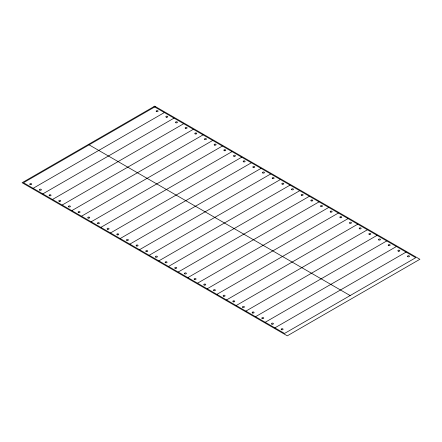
<?xml version="1.0" encoding="UTF-8"?>
<svg xmlns="http://www.w3.org/2000/svg" width="442" height="442" viewBox="0 0 442 442"><rect width="100%" height="100%" fill="white"/><g stroke="black" fill="none" stroke-linecap="round" stroke-linejoin="round"><path stroke-width="0.66" d="M155.391 106.566L23.481 182.723L284.538 333.439L415.756 257.68L154.009 106.566M33.15 188.303L164.369 112.544M42.819 193.889L174.037 118.13M52.487 199.469L183.706 123.71M62.156 205.049L193.375 129.291M71.825 210.635L203.044 134.876M81.494 216.215L212.713 140.457M91.162 221.796L222.381 146.037M100.831 227.381L232.05 151.623M110.5 232.962L241.719 157.203M120.169 238.542L251.387 162.783M129.838 244.128L261.056 168.369M139.506 249.708L270.725 173.949M149.175 255.288L280.394 179.535M158.844 260.874L290.062 185.115M168.512 266.454L299.731 190.695M178.181 272.04L309.4 196.281M187.85 277.62L319.069 201.861M197.519 283.2L328.738 207.442M207.188 288.786L338.406 213.027M216.856 294.366L348.075 218.608M226.525 299.947L357.744 224.188M236.194 305.532L367.412 229.774M245.862 311.113L377.081 235.354M255.531 316.693L386.75 240.934M265.2 322.279L396.419 246.52M274.869 327.859L406.087 252.1M89.091 144.843L350.147 295.56M154.7 106.168L22.1 182.723L287.3 335.832L419.9 259.277L154.7 106.168M407.817 256.686A0.978 0.564 0 0 0 409.447 256.432A0.978 0.564 0 0 0 408.253 255.741A0.978 0.564 0 0 0 407.817 256.686M281.631 329.743A0.978 0.564 0 0 0 283.095 329.257A0.978 0.564 0 0 0 281.631 328.765A0.978 0.564 0 0 0 281.631 329.743M388.479 245.52A0.978 0.564 0 0 0 390.109 245.271A0.978 0.564 0 0 0 388.916 244.581A0.978 0.564 0 0 0 388.479 245.52M262.095 318.489A0.978 0.564 0 0 0 263.725 318.234A0.978 0.564 0 0 0 262.531 317.544A0.978 0.564 0 0 0 262.095 318.489M398.347 251.194A0.978 0.564 0 0 0 399.811 250.708A0.978 0.564 0 0 0 398.347 250.216A0.978 0.564 0 0 0 398.347 251.194M271.963 324.163A0.978 0.564 0 0 0 273.427 323.671A0.978 0.564 0 0 0 271.963 323.185A0.978 0.564 0 0 0 271.963 324.163M378.811 239.94A0.978 0.564 0 0 0 380.44 239.686A0.978 0.564 0 0 0 379.247 238.995A0.978 0.564 0 0 0 378.811 239.94M252.625 312.997A0.978 0.564 0 0 0 254.089 312.511A0.978 0.564 0 0 0 252.625 312.019A0.978 0.564 0 0 0 252.625 312.997M369.142 234.359A0.978 0.564 0 0 0 370.772 234.105A0.978 0.564 0 0 0 369.578 233.415A0.978 0.564 0 0 0 369.142 234.359M242.757 307.323A0.978 0.564 0 0 0 244.387 307.074A0.978 0.564 0 0 0 243.194 306.383A0.978 0.564 0 0 0 242.757 307.323M349.804 223.193A0.978 0.564 0 0 0 351.434 222.939A0.978 0.564 0 0 0 350.241 222.249A0.978 0.564 0 0 0 349.804 223.193M223.42 296.162A0.978 0.564 0 0 0 225.05 295.908A0.978 0.564 0 0 0 223.856 295.217A0.978 0.564 0 0 0 223.42 296.162M359.473 228.774A0.978 0.564 0 0 0 361.103 228.525A0.978 0.564 0 0 0 359.91 227.834A0.978 0.564 0 0 0 359.473 228.774M233.288 301.831A0.978 0.564 0 0 0 234.752 301.345A0.978 0.564 0 0 0 233.288 300.853A0.978 0.564 0 0 0 233.288 301.831M311.129 200.867A0.978 0.564 0 0 0 312.759 200.613A0.978 0.564 0 0 0 311.566 199.922A0.978 0.564 0 0 0 311.129 200.867M184.745 273.83A0.978 0.564 0 0 0 186.375 273.581A0.978 0.564 0 0 0 185.181 272.891A0.978 0.564 0 0 0 184.745 273.83M320.997 206.536A0.978 0.564 0 0 0 322.461 206.049A0.978 0.564 0 0 0 320.997 205.558A0.978 0.564 0 0 0 320.997 206.536M194.414 279.416A0.978 0.564 0 0 0 196.044 279.162A0.978 0.564 0 0 0 194.85 278.471A0.978 0.564 0 0 0 194.414 279.416M340.136 217.613A0.978 0.564 0 0 0 341.765 217.359A0.978 0.564 0 0 0 340.572 216.668A0.978 0.564 0 0 0 340.136 217.613M213.95 290.67A0.978 0.564 0 0 0 215.414 290.179A0.978 0.564 0 0 0 213.95 289.692A0.978 0.564 0 0 0 213.95 290.67M330.467 212.027A0.978 0.564 0 0 0 332.097 211.773A0.978 0.564 0 0 0 330.903 211.083A0.978 0.564 0 0 0 330.467 212.027M204.082 284.996A0.978 0.564 0 0 0 205.712 284.742A0.978 0.564 0 0 0 204.519 284.051A0.978 0.564 0 0 0 204.082 284.996M301.461 195.281A0.978 0.564 0 0 0 303.09 195.027A0.978 0.564 0 0 0 301.897 194.336A0.978 0.564 0 0 0 301.461 195.281M175.076 268.25A0.978 0.564 0 0 0 176.706 267.996A0.978 0.564 0 0 0 175.513 267.305A0.978 0.564 0 0 0 175.076 268.25M282.123 184.115A0.978 0.564 0 0 0 283.753 183.866A0.978 0.564 0 0 0 282.56 183.176A0.978 0.564 0 0 0 282.123 184.115M155.739 257.084A0.978 0.564 0 0 0 157.369 256.83A0.978 0.564 0 0 0 156.175 256.139A0.978 0.564 0 0 0 155.739 257.084M272.653 178.623A0.978 0.564 0 0 0 274.117 178.137A0.978 0.564 0 0 0 272.653 177.651A0.978 0.564 0 0 0 272.653 178.623M146.07 251.504A0.978 0.564 0 0 0 147.7 251.249A0.978 0.564 0 0 0 146.506 250.559A0.978 0.564 0 0 0 146.07 251.504M291.792 189.701A0.978 0.564 0 0 0 293.422 189.447A0.978 0.564 0 0 0 292.228 188.756A0.978 0.564 0 0 0 291.792 189.701M165.407 262.67A0.978 0.564 0 0 0 167.037 262.415A0.978 0.564 0 0 0 165.844 261.725A0.978 0.564 0 0 0 165.407 262.67M253.117 167.369A0.978 0.564 0 0 0 254.747 167.12A0.978 0.564 0 0 0 253.553 166.43A0.978 0.564 0 0 0 253.117 167.369M126.931 240.426A0.978 0.564 0 0 0 128.395 239.94A0.978 0.564 0 0 0 126.931 239.453A0.978 0.564 0 0 0 126.931 240.426M233.978 156.297A0.978 0.564 0 0 0 235.442 155.811A0.978 0.564 0 0 0 233.978 155.319A0.978 0.564 0 0 0 233.978 156.297M107.594 229.265A0.978 0.564 0 0 0 109.058 228.774A0.978 0.564 0 0 0 107.594 228.287A0.978 0.564 0 0 0 107.594 229.265M243.448 161.789A0.978 0.564 0 0 0 245.078 161.534A0.978 0.564 0 0 0 243.885 160.844A0.978 0.564 0 0 0 243.448 161.789M117.263 234.846A0.978 0.564 0 0 0 118.727 234.359A0.978 0.564 0 0 0 117.263 233.868A0.978 0.564 0 0 0 117.263 234.846M262.786 172.955A0.978 0.564 0 0 0 264.415 172.7A0.978 0.564 0 0 0 263.222 172.01A0.978 0.564 0 0 0 262.786 172.955M136.401 245.923A0.978 0.564 0 0 0 138.031 245.669A0.978 0.564 0 0 0 136.838 244.978A0.978 0.564 0 0 0 136.401 245.923M204.773 139.462A0.978 0.564 0 0 0 206.403 139.208A0.978 0.564 0 0 0 205.21 138.517A0.978 0.564 0 0 0 204.773 139.462M78.389 212.425A0.978 0.564 0 0 0 80.019 212.177A0.978 0.564 0 0 0 78.825 211.486A0.978 0.564 0 0 0 78.389 212.425M224.309 150.716A0.978 0.564 0 0 0 225.774 150.225A0.978 0.564 0 0 0 224.309 149.739A0.978 0.564 0 0 0 224.309 150.716M97.925 223.68A0.978 0.564 0 0 0 99.389 223.193A0.978 0.564 0 0 0 97.925 222.707A0.978 0.564 0 0 0 97.925 223.68M214.641 145.131A0.978 0.564 0 0 0 216.105 144.644A0.978 0.564 0 0 0 214.641 144.153A0.978 0.564 0 0 0 214.641 145.131M88.057 218.011A0.978 0.564 0 0 0 89.687 217.757A0.978 0.564 0 0 0 88.494 217.066A0.978 0.564 0 0 0 88.057 218.011M195.104 133.876A0.978 0.564 0 0 0 196.734 133.628A0.978 0.564 0 0 0 195.541 132.937A0.978 0.564 0 0 0 195.104 133.876M68.72 206.845A0.978 0.564 0 0 0 70.35 206.591A0.978 0.564 0 0 0 69.156 205.9A0.978 0.564 0 0 0 68.72 206.845M185.634 128.384A0.978 0.564 0 0 0 187.099 127.898A0.978 0.564 0 0 0 185.634 127.406A0.978 0.564 0 0 0 185.634 128.384M59.25 201.353A0.978 0.564 0 0 0 60.714 200.867A0.978 0.564 0 0 0 59.25 200.375A0.978 0.564 0 0 0 59.25 201.353M175.966 122.804A0.978 0.564 0 0 0 177.43 122.312A0.978 0.564 0 0 0 175.966 121.826A0.978 0.564 0 0 0 175.966 122.804M49.382 195.679A0.978 0.564 0 0 0 51.012 195.43A0.978 0.564 0 0 0 49.819 194.74A0.978 0.564 0 0 0 49.382 195.679M166.297 117.218A0.978 0.564 0 0 0 167.761 116.732A0.978 0.564 0 0 0 166.297 116.246A0.978 0.564 0 0 0 166.297 117.218M39.714 190.099A0.978 0.564 0 0 0 41.344 189.845A0.978 0.564 0 0 0 40.15 189.154A0.978 0.564 0 0 0 39.714 190.099M156.429 111.55A0.978 0.564 0 0 0 158.059 111.296A0.978 0.564 0 0 0 156.866 110.605A0.978 0.564 0 0 0 156.429 111.55M30.045 184.518A0.978 0.564 0 0 0 31.675 184.264A0.978 0.564 0 0 0 30.481 183.574A0.978 0.564 0 0 0 30.045 184.518"/></g></svg>
